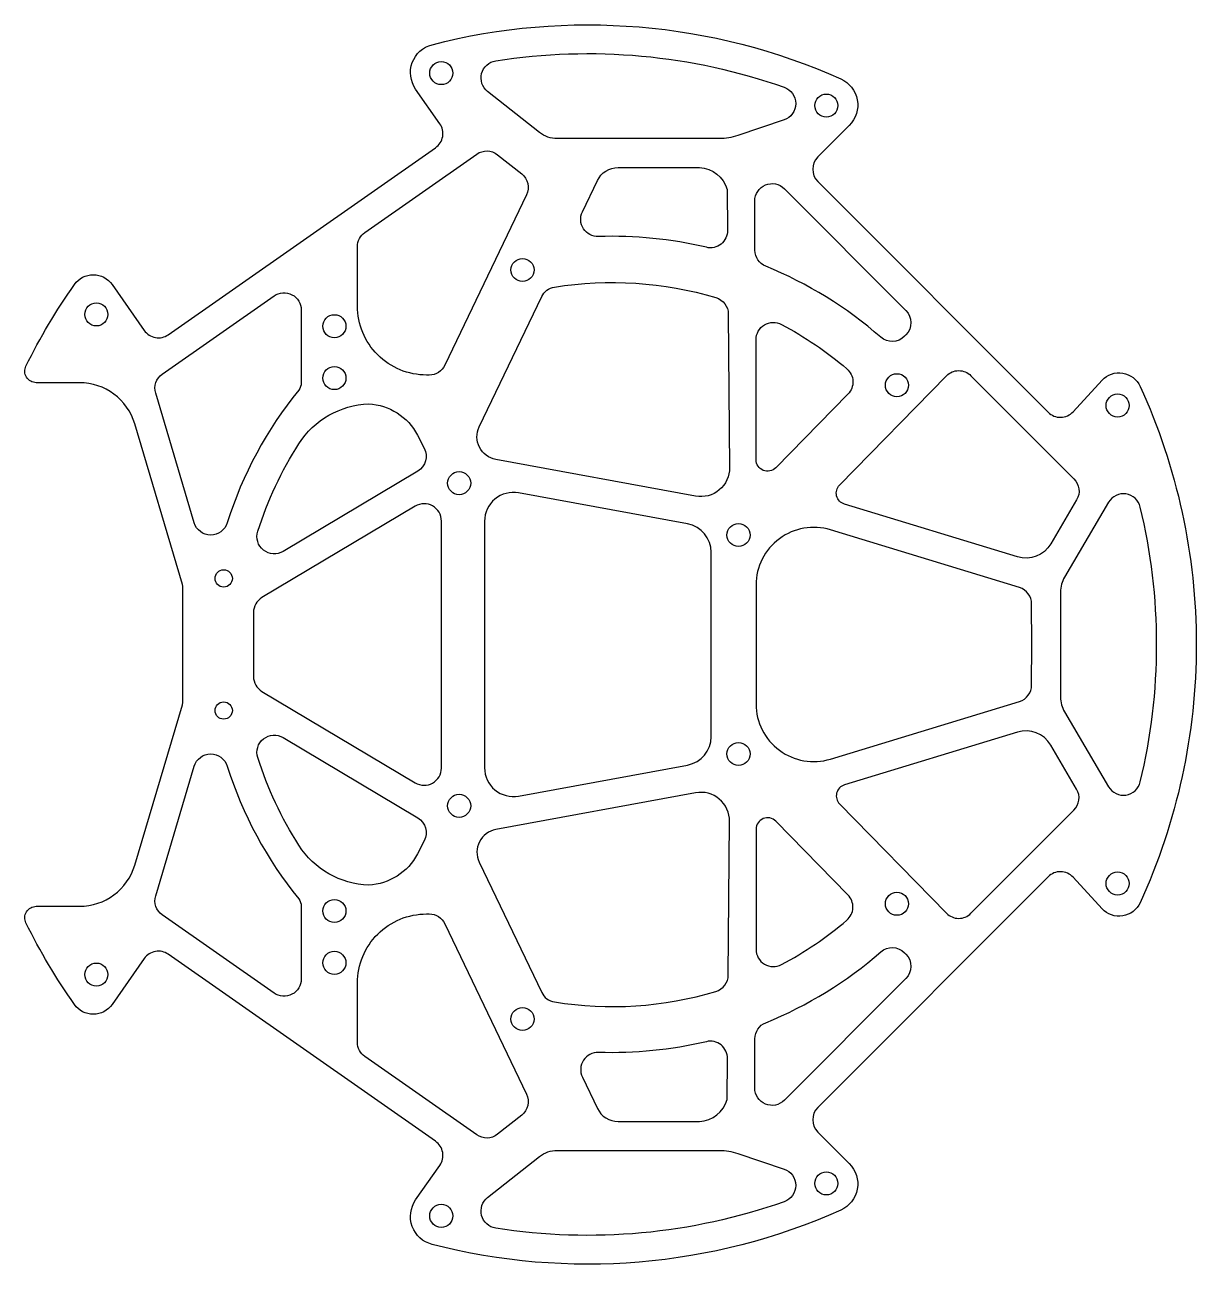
# Model space of a CAD drawing. Header units: millimetres. Extents: x -93 to 111, y -53 to 163.
import ezdxf

# ---------------------------------------------------------------- set-up
doc = ezdxf.new("R2010")
doc.units = ezdxf.units.MM
doc.layers.get('0').update_dxf_attribs({"linetype": 'CONTINUOUS'})

msp = doc.modelspace()

# ---------------------------------------------------------------- linework, layer by layer
for points in [[(94.41, 9.1), (89.37, 14.58, 0.426632), (85.04, 14.67), (45.04, -25.39, 0.414154), (45.04, -29.63), (50.52, -35.1, -0.525806), (49.02, -43.2, -0.170149), (-21.92, -49.13, -0.52292), (-24.77, -41.42), (-20.57, -35.42, 0.414232), (-21.31, -31.24), (-67.72, 1.21, 0.414234), (-71.9, 0.47), (-77.46, -7.49, -0.520423), (-84.02, -7.5, -0.037848), (-92.43, 6.65, -0.55659), (-90.64, 9.54), (-83.13, 9.54, 0.331868), (-73.54, 16.69), (-65.26, 44.53, 0.072336), (-65.22, 44.82), (-65.22, 54.98), (-65.22, 65.14, 0.072336), (-65.26, 65.42), (-73.54, 93.27, 0.331868), (-83.13, 100.42), (-90.64, 100.42, -0.55659), (-92.43, 103.31, -0.037848), (-84.02, 117.46, -0.520423), (-77.46, 117.45), (-71.9, 109.49, 0.414234), (-67.72, 108.75), (-21.31, 141.2, 0.414232), (-20.57, 145.37), (-24.77, 151.38, -0.52292), (-21.92, 159.08, -0.170149), (49.02, 153.16, -0.525806), (50.52, 145.06), (45.04, 139.59, 0.414154), (45.04, 135.35), (85.04, 95.29, 0.426632), (89.37, 95.38), (94.41, 100.86, -0.530596), (101.02, 99.78, -0.107731), (110.75, 54.98, -0.107731), (101.02, 10.17, -0.530596)], [(39.22, 151.69, -0.712371), (39.19, 146.02), (31.16, 143.3, -0.081869), (27.95, 142.77), (-0.17, 142.77, -0.168756), (-3.27, 143.85), (-12.27, 150.96, -0.653939), (-10.88, 156.28, -0.124446)], [(-6.36, 136.65, -0.350761), (-5.52, 133), (-19.7, 103.44, -0.288491), (-22.4, 101.74), (-22.88, 101.74, -0.414214), (-34.88, 113.74), (-34.88, 124.04, -0.244881), (-33.6, 126.5), (-14.16, 140.09, -0.331084), (-10.58, 139.99)], [(29.39, 126.85, -0.486681), (25.7, 123.91, 0.066698), (6.98, 125.78, -0.563225), (4.17, 130.08), (6.78, 135.5, -0.288491), (10.38, 137.77), (24.51, 137.77, -0.314741), (29.33, 133.93)], [(34.11, 131.95, -0.669469), (39.24, 134.08), (60.34, 112.95, -0.410853), (60.36, 108.74), (60.1, 108.47, -0.397832), (55.98, 108.31, 0.083358), (36.01, 120.62, -0.304476), (34.14, 123.39)], [(27.37, 115.18, -0.329149), (29.51, 112.33), (29.73, 85.68, -0.47097), (23.83, 80.72), (-10.85, 87.09, -0.494355), (-13.73, 92.75), (-2.89, 115.35, -0.245573), (-0.67, 117.01, -0.113212)], [(-44.63, 100.4, -0.172025), (-45.08, 99.14, 0.094279), (-57.49, 76.07, -0.739541), (-63.22, 76.11), (-69.91, 98.61, -0.323001), (-68.76, 101.92), (-49.35, 115.49, -0.606579), (-44.63, 113.03)], [(50.09, 102.83, -0.434699), (50.29, 98.45), (37.76, 85.65, -0.672091), (34.33, 87.05), (34.33, 107.88, -0.565035), (38.74, 110.53, -0.054732)], [(49.67, 79.34, -0.562458), (48.83, 82.66), (67.38, 101.61, -0.417582), (71.64, 101.63), (89.52, 83.73, -0.341688), (89.99, 80.08), (85.48, 72.43, -0.346572), (79.71, 70.18)], [(-45.03, 89.82, -0.246363), (-32.93, 96.73, -0.268784), (-24.47, 91.33), (-23.28, 89.03, -0.39672), (-24.41, 85.07), (-47.78, 71.13, -0.690511), (-52.18, 74.62, -0.06529)], [(-12.8, 76.37), (-12.8, 33.59, 0.468475), (-6.9, 28.67), (22.44, 34.06, 0.361957), (26.53, 38.98), (26.53, 70.98, 0.361957), (22.44, 75.9), (-6.9, 81.29, 0.468475)], [(87.19, 54.98), (87.18, 45.85, 0.134124), (87.87, 43.31), (95.53, 30.3, 0.673569), (101.03, 31.12, 0.059838), (103.88, 54.98, 0.059838), (101.03, 78.84, 0.673569), (95.53, 79.66), (87.87, 66.65, 0.134124), (87.18, 64.1)], [(-52.93, 54.98), (-52.93, 49.42, 0.264231), (-51.47, 46.85), (-24.84, 30.97, 0.582066), (-20.3, 33.54), (-20.3, 76.41, 0.582066), (-24.84, 78.99), (-51.47, 63.11, 0.264231), (-52.93, 60.53)], [(34.33, 65.3), (34.33, 44.66, 0.503809), (47.25, 35.09), (80.05, 45.09, 0.329672), (82.18, 47.96), (82.19, 54.96), (82.19, 54.98), (82.19, 55), (82.18, 62, 0.329672), (80.05, 64.86), (47.25, 74.87, 0.503809)], [(-52.18, 35.34, -0.690511), (-47.78, 38.83), (-24.41, 24.89, -0.39672), (-23.28, 20.93), (-24.47, 18.63, -0.268784), (-32.93, 13.23, -0.246363), (-45.03, 20.13, -0.06529)], [(89.99, 29.88), (85.48, 37.53, 0.346572), (79.71, 39.77), (49.67, 30.61, 0.562458), (48.83, 27.3), (67.38, 8.35, 0.417582), (71.64, 8.33), (89.52, 26.23, 0.341688)], [(-63.22, 33.84, -0.739541), (-57.49, 33.89, 0.094279), (-45.08, 10.82, -0.172025), (-44.63, 9.56), (-44.63, -3.07, -0.606579), (-49.35, -5.53), (-68.76, 8.04, -0.323001), (-69.91, 11.35)], [(23.83, 29.24), (-10.85, 22.87, 0.494355), (-13.73, 17.21), (-2.89, -5.39, 0.245573), (-0.67, -7.06, 0.113212), (27.37, -5.22, 0.329149), (29.51, -2.38), (29.73, 24.28, 0.47097)], [(34.33, 22.91), (34.33, 2.08, 0.565035), (38.74, -0.57, 0.054732), (50.09, 7.13, 0.434699), (50.29, 11.51), (37.76, 24.31, 0.672091)], [(-5.52, -23.04, -0.350761), (-6.36, -26.69), (-10.58, -30.03, -0.331084), (-14.16, -30.13), (-33.6, -16.54, -0.244881), (-34.88, -14.08), (-34.88, -3.78, -0.414214), (-22.88, 8.22), (-22.4, 8.22, -0.288491), (-19.7, 6.51)], [(60.36, 1.22, -0.410853), (60.34, -3), (39.24, -24.12, -0.669469), (34.11, -22), (34.14, -13.43, -0.304476), (36.01, -10.66, 0.083358), (55.98, 1.64, -0.397832), (60.1, 1.48)], [(10.38, -27.81), (24.51, -27.81, 0.314741), (29.33, -23.97), (29.39, -16.89, 0.486681), (25.7, -13.95, -0.066698), (6.98, -15.82, 0.563225), (4.17, -20.12), (6.78, -25.54, 0.288491)], [(39.22, -41.73, -0.124446), (-10.88, -46.32, -0.653939), (-12.27, -41), (-3.27, -33.89, -0.168756), (-0.17, -32.81), (27.95, -32.81, -0.081869), (31.16, -33.34), (39.19, -36.06, -0.712371)]]:
    msp.add_lwpolyline(points, format="xyb", close=True)
for centre, radius in [((-20.33, 154.14), 2), ((46.53, 148.51), 2), ((-6.22, 119.98), 2), ((-80.21, 112.27), 2), ((-38.88, 110.22), 2), ((-38.88, 101.22), 2), ((58.78, 99.98), 2), ((97.1, 96.46), 2), ((-17.22, 82.98), 2), ((31.28, 73.98), 2), ((-58.1, 66.44), 1.5), ((-58.1, 43.52), 1.5), ((31.28, 35.98), 2), ((-17.22, 26.98), 2), ((97.1, 13.5), 2), ((58.78, 9.98), 2), ((-38.88, 8.73), 2), ((-38.88, -0.27), 2), ((-80.21, -2.31), 2), ((-6.22, -10.02), 2), ((46.53, -38.55), 2), ((-20.33, -44.18), 2)]:
    msp.add_circle(centre, radius)

doc.saveas('drawing.dxf')
